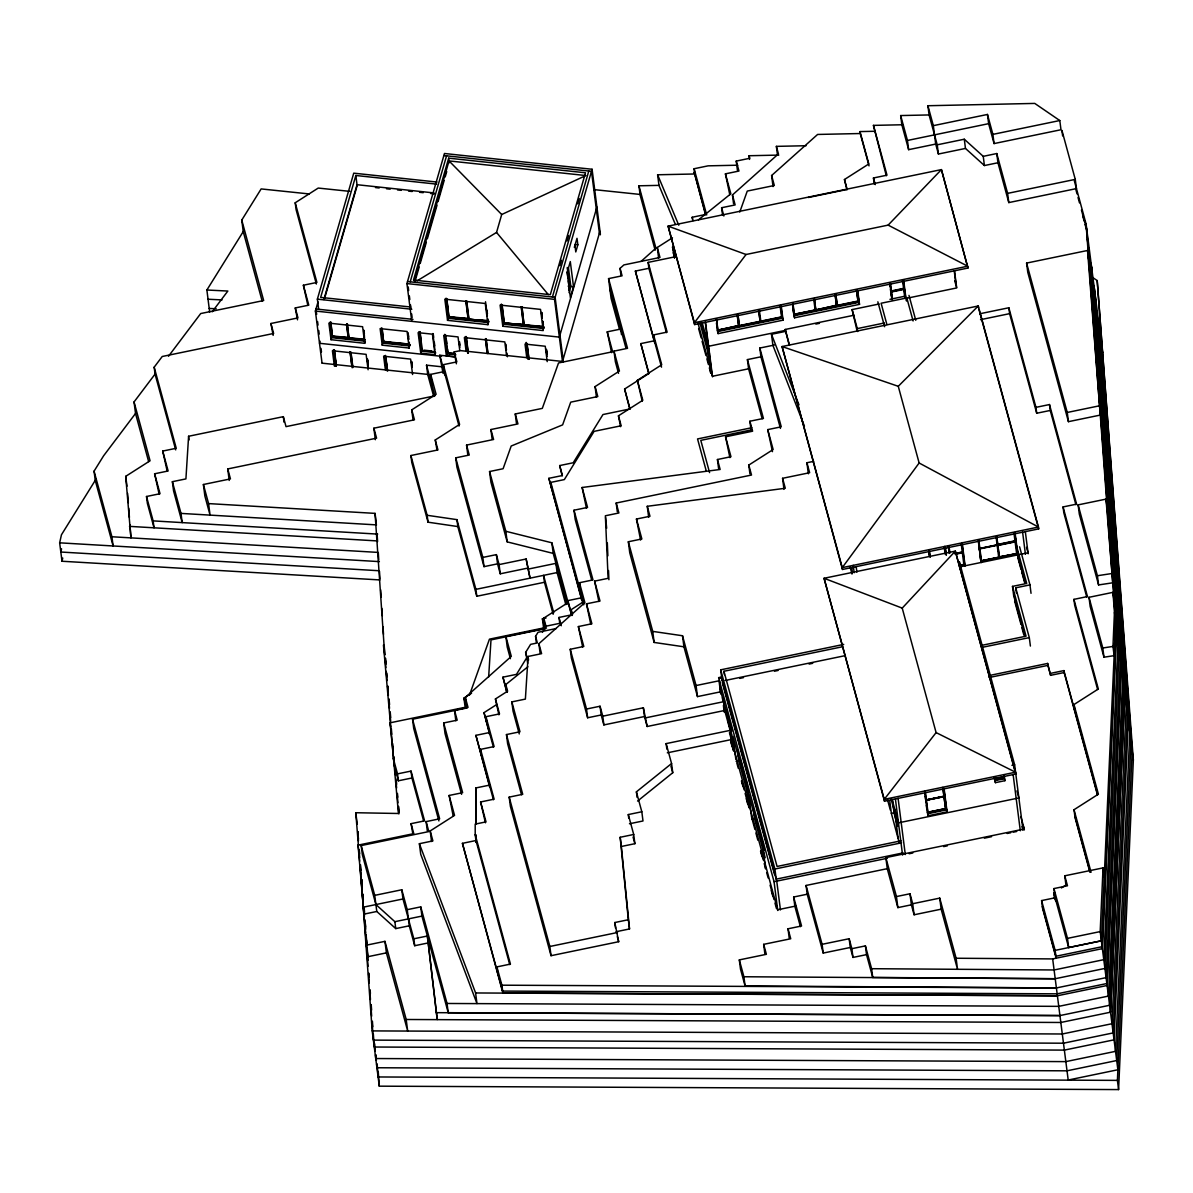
<?xml version="1.0" encoding="UTF-8"?>
<svg xmlns="http://www.w3.org/2000/svg" width="1193" height="1193" viewBox="0 0 1193 1193"><rect width="100%" height="100%" fill="white"/><g stroke="black" fill="none" stroke-linecap="round" stroke-linejoin="round"><path stroke-width="1.5" d="M1114.143 655.658L1112.965 646.442L1114.441 612.292L1112.965 592.354L1089 597.305L1090.178 606.521L1103.972 657.194L1114.143 655.658L1115.619 621.508L1114.441 612.292M427.348 936.013L428.242 942.917L414.702 945.721L413.822 938.802L427.348 936.013L436.37 1012.663L1059.936 1015.571L1109.639 1005.281L1123.269 685.796M384.936 941.352L386.413 952.864L367.891 956.697L366.415 945.184L384.936 941.352L406.202 1019.493L1060.816 1022.476L1110.519 1012.201L1124.567 698.278L1123.478 683.425M939.741 898.12L941.158 909.17L914.106 914.777L912.69 903.727L939.741 898.12L956.115 958.247L1052.673 958.918L1068.197 1080.038L1117.886 1069.763L1100.185 931.599L1103.048 867.893L1064.767 875.811L1065.945 885.027L1061.382 887.95M1054.523 898.702L1053.777 892.811L1068.674 947.57L1101.378 940.8L1115.649 621.866L1086.048 223.852L1074.341 180.844M1116.409 627.757L1102.123 946.705L1055.909 956.264L1042.354 906.471M1121.122 664.605L1106.85 983.539L1057.147 993.829L502.656 991.085L462.422 843.332L475.962 840.528L475.947 835.085M1109.639 1005.281L1123.91 686.348L1094.309 288.318L1092.356 281.145M1110.519 1012.201L1124.79 693.252L1095.189 295.223L1106.015 443.826M362.329 894.362L372.201 1030.901L379.285 1086.167L1118.587 1089.582L1117.409 1080.381L1132.172 750.815L1097.202 280.579L1092.699 277.507M1118.587 1089.582L1133.35 760.03L1097.202 280.579M442.484 366.862L426.512 365.162L434.863 395.852L286.022 426.632L283.323 416.67L188.598 436.265L185.914 478.9L172.374 481.689L173.567 490.905L182.186 522.609L181.008 513.408L172.374 481.689M488.653 676.968L490.994 639.895L545.126 628.696L543.769 618.108L568.122 602.554L567.868 600.616L581.394 597.827L581.647 599.751L548.869 478.318L562.395 475.53L559.681 465.568L573.222 462.765L602.972 414.538L630.023 408.945L624.61 389.022L648.962 373.469L640.82 343.599L654.361 340.795M761.835 356.618L747.414 359.6L763.431 418.445L749.89 421.233L752.604 431.195L725.553 436.802L730.966 456.71L717.44 459.514L720.154 469.475L582.124 487.49L587.553 507.413L574.012 510.216L592.996 579.917L579.47 582.721L584.883 602.629L538.893 643.698L541.607 653.66L528.081 656.463L525.382 699.098L511.857 701.887L513.035 711.103L519.253 733.949M379.881 579.932L62.006 561.247L59.65 542.83L61.454 534.777L96.126 478.96M61.559 548.81L60.828 552.031L378.703 570.716M62.006 561.247L62.737 558.026M318.665 309.285L317.368 299.16L353.739 173.164L437.085 182.067M322.021 362.94L315.384 311.045L318.024 301.904M436.608 184.125L355.842 175.49L320.663 297.385L410.601 307.004M323.885 299.532L357.02 184.706L434.118 192.938M324.511 298.697L357.139 185.631L355.842 175.49M320.112 341.228L319.5 343.286L441.499 356.319M329.73 322.915L331.609 337.649L365.312 341.243L364.715 343.301L331.013 339.692L332.206 335.606L331.49 330.073M332.608 335.934L348.445 337.619L332.429 336.545L330.834 322.006M364.79 340.005L348.952 338.305L347.342 323.78M409.318 342.316L409.199 348.058L382.237 345.165L382.834 343.122L380.94 328.388M410.004 345.284L383.042 342.406L381.566 328.895M383.833 341.407L409.438 344.136L383.654 342.018L382.267 329.223M411.764 321.349L406.932 283.576L444.467 153.494L592.071 169.257L600.347 233.888M410.213 281.816L446.57 155.821M448.687 158.162L413.494 280.057L550.316 294.686L585.495 172.791L448.687 158.162L449.269 162.77M414.359 281.056L449.03 160.921L585.852 175.55L501.701 214.516L496.542 232.441L417.028 280.892M415.104 281.13L419.19 266.993M420.204 263.459L426.333 242.268M427.348 238.734L437.041 205.166M438.055 201.632L444.169 180.441M445.198 176.907L446.719 171.598M421.353 351.145L435.639 352.666L435.057 354.724L420.756 353.188L421.353 351.145L418.937 332.31M435.206 351.786L421.561 350.429L419.548 332.698M422.411 349.877L419.757 331.982M488.116 319.098L487.967 324.675L447.539 320.35L448.717 316.249M449.12 316.577L468.327 318.635L448.941 317.204L446.838 298.742M455.308 356.886L446.376 355.932L447.554 351.831M468.834 319.321L488.22 320.753L468.834 319.321L466.538 301.486M502.805 326.256L500.091 305.08L540.518 309.39L543.233 330.58L502.805 326.256L503.386 324.213L500.896 304.797M544.038 327.807L503.595 323.497L501.358 304.051M504.207 323.109L523.593 324.541L504.207 323.109L501.925 305.274M524.279 324.615L543.486 326.658L524.1 325.227L521.982 306.78M559.845 265.651L561.381 260.342M566.988 240.911L568.524 235.618M577.695 203.809L579.231 198.515M552.419 297.012L588.79 171.017M562.574 362.195L554.521 299.354L592.071 169.257M574.325 247.354L577.009 238.317L577.844 244.774L575.772 251.947L574.951 245.49M569.076 286.245L569.732 286.842L567.257 267.456M568.658 290.108L569.881 286.335L567.585 268.365M569.046 292.643L570.836 286.439L568.524 268.47M573.52 286.723L570.388 297.579L567.167 272.436L570.299 261.58L573.52 286.723L568.136 286.141M596.918 207.03L559.368 337.112L315.384 311.045M469.505 695.057L489.458 639.15L544.664 627.727M739.779 212.041L747.265 191.074L774.332 185.482L771.617 175.52L817.608 134.451L860.228 133.527L869.041 165.887M527.753 663.263L525.636 652.392L530.602 644.354L537.357 642.952L535.553 636.316L538.028 632.29L556.251 628.532M527.038 657.254L516.48 674.358L502.954 677.162L506.816 692.372M542.383 632.35L546.23 626.131L560.665 623.149M94.068 471.16L111.918 536.761L113.111 545.976L95.246 480.376L94.068 471.16L103.612 455.801L136.062 412.763M262.221 301.322L243.238 231.591L241.761 220.079L261.148 188.926L309.181 193.937M209.67 312.134L206.881 290.018L244.043 230.294M919.132 462.988L1038.447 527.052L842.258 567.629L782.071 346.552L898.269 386.308L919.132 462.988L842.258 567.629L842.482 569.464L1038.685 528.887L1038.447 527.052L978.26 305.975L782.071 346.552L842.482 569.464M175.699 449.895L155.06 374.095L154.18 367.19L162.233 356.498L273.629 333.458L270.915 323.497L297.982 317.905L295.267 307.943L308.793 305.154L303.38 285.231L316.906 282.428L295.223 202.765L318.233 188.062L349.743 191.357M148.633 461.587L135.525 413.464L134.048 401.952L155.165 373.961M168.496 356.275L200.707 313.55L263.668 300.532L241.761 220.079M212.175 311.82L227.833 291.047L206.881 290.018M967.955 268.037L941.426 169.6L888.129 225.119L746.057 254.497L694.386 322.721L694.624 324.571L967.955 268.037L941.426 169.6L668.095 226.133L694.624 324.571M936.102 732.591L1015.511 772.199L884.252 799.355L824.065 578.277L902.221 608.117L936.102 732.591L884.252 799.355L884.49 801.189L1015.735 774.048L1015.511 772.199L955.325 551.121L824.065 578.277L884.49 801.189M902.221 608.117L955.325 551.121L1015.735 774.048M898.269 386.308L978.26 305.975L978.499 307.824M620.971 275.404L620.062 268.35L623.894 264.921L659.983 257.464L657.268 247.503L672.479 237.78M641.029 261.431L655.911 248.144L638.941 185.795L659.386 185.362M733.561 203.72L732.442 194.966L778.433 153.897L776.375 146.366L806.036 145.725M438.905 820.918L413.717 728.446L412.539 719.23L466.672 708.045L465.315 697.443L511.305 656.374L505.877 636.466L546.469 628.07M698.487 219.81L730.847 193.758L725.419 173.85L738.959 171.046L736.245 161.085L749.771 158.281L749.085 155.731L778.79 155.09M637.107 797.371L636.391 791.839L671.57 763.535L666.141 743.612L730.131 730.384L723.376 705.57M637.569 801.055L672.748 772.736L671.57 763.535M506.563 690.434L505.802 684.543L527.873 666.783M129.977 524.905L130.947 537.879L125.712 476.335L150.064 460.781L134.048 401.952M413.017 419.712L411.749 409.855L436.101 394.301L430.688 374.378L444.214 371.575M437.026 450.208L435.251 439.978L459.588 424.425L443.334 364.67L456.859 361.882L454.145 351.92L460.468 350.608L562.529 361.449L599.93 231.338L600.377 234.797M846.955 189.747L844.45 179.517L868.802 163.963L859.989 131.588L874.812 131.275M596.44 397.194L595.083 386.592L619.435 371.038L614.007 351.13L627.533 348.326L608.564 278.61L622.09 275.822L620.062 268.35M642.207 401.161L637.375 380.328L661.727 364.775L653.6 334.905L667.126 332.101L648.157 262.385L675.208 256.793L672.509 246.832L674.418 257.986M620.569 426.676L618.451 415.805L642.803 400.251L637.375 380.328M749.92 473.83L748.801 465.076L773.153 449.522L767.725 429.614L781.266 426.811L759.822 348.043L774.361 345.045M567.868 600.616L571.939 615.558L571.179 609.668L583.347 601.883L583.735 604.836M398.387 780.789L397.508 773.869L411.033 771.081L411.928 777.985L398.387 780.789L394.137 765.131L390.096 722.809L465.136 707.3L463.958 698.084L471.563 693.222M498.898 714.816L495.438 698.964L507.607 691.179L505.802 684.543M475.947 824.214L475.932 787.932L489.458 785.143L489.712 787.082L475.903 735.35L489.443 732.547L489.682 734.485L484.015 712.639L496.199 704.854M431.553 841.527L430.196 830.939L454.548 815.386L449.12 795.463L462.645 792.674L443.677 722.958L457.202 720.169L454.488 710.208L468.029 707.404L465.315 697.443M1074.744 710.431L1073.983 704.541L1098.335 688.987L1073.939 599.363L1087.464 596.56L1063.067 506.936L1076.593 504.132L1049.482 404.546L1035.956 407.35L1036.717 413.24L1050.243 410.452L1049.482 404.546M1089.865 872.023L1075.027 817.548L1074.028 809.719L1098.38 794.165L1073.983 704.541M694.878 174.625L694.117 168.735L708.105 165.842L737.766 165.201M938.414 154.031L935.7 144.07L933.329 125.653L987.461 114.453L992.889 134.377L994.067 143.578L1060.98 129.739L1059.787 120.538L1034.763 103.418L927.915 105.73L929.093 114.946L937.221 144.815L938.414 154.031L965.465 148.439L984.419 165.544L997.959 162.755L996.766 153.539L983.241 156.343L964.287 139.223L937.221 144.815M935.7 144.07L908.634 149.662L907.455 140.461L988.639 123.669L987.461 114.453M992.889 134.377L1059.787 120.538M722.511 214.725L721.616 207.731L735.142 204.928L732.442 194.966M874.215 183.871L873.455 177.981L886.995 175.177L873.44 125.384L903.205 124.743M692.432 219.199L692.194 217.26L705.719 214.457L694.177 172.046L705.481 214.636M808.332 197.501L847.149 189.463L844.45 179.517M1075.266 179.382L1076.459 188.598L1008.801 202.586L1007.623 193.37L1075.266 179.382L1061.934 130.41L1062.65 135.927M654.122 340.944L635.377 271.079L649.499 268.171M611.577 352.666L607.237 331.848L620.763 329.044M701.32 324.078L702.14 323.914M702.274 324.407L701.454 324.571L705.63 339.886M1087.539 250.485L1100.259 415.089L1068.436 421.666L1027.77 272.287L1026.591 263.086L1087.539 250.485L1088.717 259.686M891.395 291.36L903.593 288.691M891.484 291.659L903.683 288.989M737.393 316.22L738.571 325.435L717.992 330.312L716.501 318.963M814.357 298.727L815.863 310.076L836.457 305.184L835.279 295.983M717.903 330.014L738.646 325.734M760.761 321.156L781.504 316.861M794.359 314.206L815.102 309.912M815.773 309.777L836.532 305.483M717.217 330.327L782.325 317.487L717.381 330.923M793.658 314.505L858.766 301.68L793.822 315.101M780.759 305.304L782.519 318.188L717.56 331.609L718.111 333.608L783.055 320.171L781.266 306.258M857.409 290.197L858.96 302.366L794.016 315.802L794.553 317.8L859.512 304.364L857.722 290.451M889.963 299.309L905.517 296.103M167.214 471.25L162.71 451.073L176.251 448.27L154.18 367.19M913.092 320.962L906.814 297.937L881.105 303.246L886.891 324.511M857.111 331.028L852.115 309.583L879.166 303.991M908.022 298.011L956.711 287.945L954.758 280.802M789.274 345.373L785.218 329.462L854.113 315.22M784.934 330.476L708.612 346.253L702.259 322.915M815.833 324.078L819.472 323.333M804.44 426.244L772.9 345.344L771.483 334.294L785.978 331.296M375.348 439.71L373.871 428.198L414.463 419.817L411.749 409.855M159.101 493.977L154.613 473.785L168.138 470.981L162.71 451.073M857.678 331.535L857.29 328.597L884.356 322.99M229.22 480.451L227.744 468.938L376.585 438.159L373.871 428.198M979.766 313.774L1008.846 307.764L1035.956 407.35M516.435 423.187L515.257 413.971L542.308 408.379L558.533 362.955L612.65 351.756L607.237 331.848M980.512 319.679L1009.606 313.655L1008.846 307.764M748.95 368.726L712.46 376.272L697.86 322.647M146.5 496.497L153.136 520.894L154.031 527.813L147.38 503.401L146.5 496.497L160.026 493.708L154.613 473.785M203.392 484.507L208.581 503.595L210.057 515.108L204.868 496.02L203.392 484.507L230.458 478.9L227.744 468.938M492.083 438.741L490.905 429.54L517.956 423.933L515.257 413.971M553.731 612.71L543.561 575.369L544.455 582.273L476.797 596.261L457.814 526.56L428.048 522.191L411.779 462.437L410.899 455.532L437.95 449.94L435.251 439.978M467.731 454.294L466.552 445.093L493.604 439.486L490.905 429.54M484.015 566.645L482.837 557.429L496.363 554.626L497.556 563.842L484.015 566.645L456.904 467.059L455.726 457.844L469.267 455.04L466.552 445.093M567.078 604.359L553.209 553.403L507.189 541.876L490.919 482.121L489.562 471.533L503.103 468.73L511.2 446.018L562.619 424.872L570.731 402.145L597.797 396.553L595.083 386.592M751.784 427.72L697.547 438.935L706.331 471.235M751.844 429.808L700.798 440.366L709.567 472.607M551.584 488.28L550.823 482.39L564.349 479.586L594.099 431.359L621.165 425.767L618.451 415.805M808.347 473.8L806.93 462.75L813.701 461.348M617.318 511.767L616.199 503.028L751.515 475.038L748.801 465.076M1068.436 421.666L1067.258 412.465L1099.081 405.874M783.995 489.354L782.578 478.304L809.644 472.711L806.93 462.75M640.581 540.056L636.451 519.044L649.976 516.256L647.262 506.294L785.292 488.265L782.578 478.304M527.321 568.196L500.255 573.803L499.077 564.587L526.143 558.995L530.035 578.158L526.143 558.995M697.487 696.593L696.071 685.543L719.468 680.711L720.885 691.761L697.487 696.593L683.932 646.8L654.152 642.445L629.755 552.821L628.338 541.756L641.864 538.968L636.451 519.044M528.857 568.957L555.923 563.35L557.101 572.565L565.81 604.568M476.797 596.261L475.903 589.357L557.101 572.565M598.871 601.496L594.591 581.125L608.117 578.322L605.373 515.779L618.913 512.975L616.199 503.028M590.759 624.207L586.479 603.837L600.004 601.048L594.591 581.125M1106.015 499.121L1112.741 582.795L1098.589 584.943L1079.307 514.094L1078.129 504.878L1106.015 499.121L1107.193 508.322M543.59 627.95L542.412 618.749L546.021 618.004M559.756 623.342L559.01 617.437L572.536 614.649L571.179 609.668M582.646 646.919L578.366 626.564L591.892 623.76L586.479 603.837M955.19 553.194L962.304 552.359L955.235 553.656M997.661 544.411L1014.915 540.847L1015.139 541.905L997.885 545.469L996.796 537.625M955.265 553.492L962.229 552.061L962.363 552.806L955.399 554.253M979.811 548.422L997.065 544.843M997.736 544.709L1014.989 541.145M979.796 548.571L997.05 545.007M1015.079 541.443L997.721 544.873L999.406 557.355L996.662 536.224M955.325 553.955L962.289 552.508M979.871 548.884L997.124 545.305M997.795 545.171L1015.049 541.607M960.246 564.811L963.884 564.692L961.215 543.874M999.242 556.758L1016.66 553.776L980.691 561.053L1017.39 554.104L1014.632 532.555M960.32 565.109L963.81 564.393M981.392 560.755L998.645 557.191M999.316 557.056L1016.57 553.477M959.381 565.467L964.466 564.423M959.545 566.064L964.615 565.02M959.515 566.929L1028.023 552.762L1026.562 547.363M587.642 717.768L586.524 709.03L600.049 706.226L601.183 714.98L587.642 717.768L571.372 658.029L570.254 649.275L583.795 646.472L578.366 626.564M1013.796 596.515L1012.499 586.389L1026.711 583.452L1016.421 545.633M1016.406 592.891L1015.75 587.821L1029.962 584.883L1019.597 546.812M486.729 722.585L485.969 716.695L499.509 713.891L495.438 698.964M721.989 679.965L720.691 669.84L843.719 644.399M724.375 674.641L723.942 671.271L842.407 646.77M722.257 676.863L718.618 677.624L774.048 881.687L777.732 910.498M718.738 678.534L721.452 677.982L776.747 881.135L780.446 909.931M725.12 680.487L845.405 655.598M739.824 678.385L743.463 677.639M774.451 671.227L778.09 670.466M809.078 664.069L812.716 663.308M521.505 794.732L507.636 743.776L506.458 734.56L519.984 731.771L511.857 701.887M643.355 707.792L644.474 716.531L603.882 724.926L602.763 716.188L643.355 707.792L647.188 726.492L724.718 710.461L723.584 701.708L646.069 717.754M981.585 645.383L1026.055 636.182L1012.499 586.389M481.331 755.258L480.57 749.368L494.111 746.564L485.969 716.695M982.987 647.188L1029.305 637.614L1015.75 587.821M988.863 675.596L1047.648 663.442L1050.615 675.327L1064.141 672.539L1063.888 670.6L1050.362 673.404M989.101 677.535L1047.901 665.381L1047.648 663.442M667.319 752.828L731.309 739.585L730.131 730.384M485.417 822.797L480.6 801.964L494.126 799.161L480.57 749.368M636.391 791.839L641.819 811.762L628.293 814.565L633.707 834.474L620.181 837.277L628.338 919.743L614.798 922.532L618.69 941.709L551.032 955.697L510.38 806.319L509.187 797.118L522.728 794.314L506.458 734.56M412.853 833.892L411.063 823.662L424.589 820.873L411.033 771.081M427.303 830.82L426.125 821.619L439.65 818.816L412.539 719.23M736.081 761.268L738.795 760.702L737.408 749.92M740.629 760.373L739.735 760.508L748.488 792.644M376.794 911.482L374.736 895.361L401.802 889.769L407.216 909.677L409.288 925.798L395.748 928.601L376.794 911.482L363.925 914.136L358.049 845.151L413.777 833.624L411.063 823.662M395.748 928.601L394.868 921.682L375.914 904.562L362.359 854.785L361.181 845.569L428.839 831.581L426.125 821.619M419.369 843.705L475.604 992.964L476.961 1003.552L420.726 854.292L419.369 843.705L432.895 840.901L430.196 830.939M745.148 776.971L744.328 777.15L743.686 772.05M744.462 777.642L745.282 777.478M629.472 823.766L642.997 820.978L641.819 811.762M751.814 819.024L754.513 818.458L753.141 807.691M1011.932 765.339L1014.632 764.788L959.336 561.635L960.276 569.001M615.991 931.748L629.516 928.944L621.359 846.478L634.885 843.69L633.707 834.474M363.03 907.232L402.98 898.97L401.802 889.769M995.23 779.074L1003.343 777.389M994.694 779.968L1004.163 778.015L994.694 779.968L994.276 776.747M1004.282 775.868L1004.894 780.699L995.424 782.653L994.887 780.669L1004.357 778.701L1003.939 775.48M926.35 799.832L943.946 796.193M942.947 788.006L944.021 796.492L926.335 799.996L943.931 796.357M926.409 800.294L944.006 796.656M760.06 834.906L760.866 834.742M407.216 909.677L420.756 906.874L447.047 1003.477L448.225 1012.693L1059.936 1015.571M899.164 842.497L891.35 813.328L894.064 812.776L892.453 800.205M394.868 921.682L421.934 916.09L420.756 906.874M927.93 812.179L945.527 808.541L942.783 787.41M927.244 812.478L946.183 808.556M927.408 813.074L946.347 809.152L943.648 788.812M943.767 788.305L946.541 809.853L927.587 813.775L928.139 815.758L947.078 811.851L944.081 788.498M901.013 840.826L777.075 866.461L723.942 671.271M903.205 852.876L776.211 879.137L774.913 869.011L901.565 842.81M897.867 907.619L896.45 896.554L909.976 893.766L911.392 904.816L897.867 907.619L887.264 868.683L885.847 857.618L1024.235 829.001L1020.85 816.534M774.048 881.687L887.413 858.244M909.185 853.741L912.809 852.995M943.648 846.612L947.287 845.867M984.359 838.172L991.547 836.681M1007.146 833.475L1010.784 832.729M1013.111 832.222L1016.704 831.476M823.215 953.073L822.096 944.319L849.162 938.727L850.281 947.481L823.215 953.073L807.199 894.213L806.065 885.46L887.741 868.579M551.032 955.697L549.854 946.481L617.512 932.494M800.414 926.678L794.836 906.218L793.658 897.017L808.228 894.004M497.675 972.787L496.914 966.897L510.44 964.093L475.202 834.638L475.202 824.109L486.028 821.873L480.6 801.964M795.776 906.024L777.642 909.782L729.43 732.651M789.199 937.996L788.021 928.795L801.547 925.992L793.658 897.017M764.847 953.55L763.669 944.349L790.735 938.757L788.021 928.795M1055.507 900.73L1053.941 888.576L1067.481 885.773L1064.767 875.811M1089.791 257.106L1120.376 658.715L1106.09 977.649L1056.387 987.938L745.088 985.955L740.495 969.119L739.317 959.903L766.383 954.311L763.669 944.349M1041.593 900.581L1055.149 950.374L1056.148 958.203L1042.593 908.41L1041.593 900.581L1055.134 897.777M865.402 945.885L866.521 954.639L852.995 957.427L851.862 948.689L865.402 945.885L871.606 968.701L872.739 977.455L1055.208 978.722L1104.912 968.433L1119.198 649.499L1088.612 247.89M1068.674 947.57L1067.496 938.369L1100.185 931.599M1055.149 950.374L1101.378 940.8M1052.673 958.918L1102.377 948.629L1116.648 629.695L1086.808 229.742L1081.44 210.028M475.604 992.964L1057.401 995.767L1107.089 985.493L1121.375 666.544L1091.52 266.576L1089.567 259.418M1078.129 504.878L1097.411 575.727L1111.563 573.579M1089 597.305L1102.794 647.993L1112.965 646.442M908.634 149.662L901.848 124.773L900.67 115.557L930.316 114.916M675.208 224.045L658.968 185.377L657.611 174.774L694.833 173.984M496.914 966.897L501.895 985.194L1056.387 987.938M462.422 843.332L502.894 993.023L1057.401 995.767M447.047 1003.477L1058.758 1006.355L1108.446 996.08L1122.732 677.132L1092.147 275.523M372.201 1030.901L1062.292 1033.988L1111.995 1023.713L1126.267 704.765L1095.696 303.156M1117.409 1080.381L378.106 1076.966L377.167 1064.037M871.606 968.701L1054.09 969.969L1103.793 959.679L1118.065 640.745L1087.494 239.137M739.317 959.903L743.91 976.754L1055.208 978.722M358.437 845.852L355.782 812.731L398.432 813.492L390.976 729.713M208.059 299.234L222.032 299.92M209.193 308.45L216.201 308.778M208.581 503.595L375.049 513.378L376.317 523.25M181.008 513.408L376.526 524.89M153.136 520.894L377.704 534.106M129.47 526.367L376.734 540.891M111.918 536.761L378.211 552.419M59.65 542.83L379.389 561.62M593.696 189.583L641.029 194.534M443.885 155.537L591.474 171.315L599.527 234.141M375.497 187.584L379.165 187.987M386.502 188.762L390.186 189.165M397.523 189.941L401.191 190.328M408.543 191.119L412.211 191.506M419.548 192.297L423.217 192.684M430.569 193.475L434.237 193.862M575.145 244.476L577.844 244.774M407.514 281.533L555.118 297.311L563.394 361.926M406.932 283.576L554.521 299.354M317.368 299.16L411.839 309.241M488.951 321.29L448.508 316.965L446.093 298.146M503.774 322.871L544.217 327.195M488.772 321.901L448.329 317.592L445.914 298.757M488.563 322.617L448.121 318.307L445.63 298.891M503.386 324.213L543.829 328.522M413.002 319.366L315.981 309.002L316.667 314.37M349.117 337.694L364.969 339.379M364.879 339.692L331.997 336.322L330.342 323.422M383.221 341.794L410.183 344.673M363.746 340.348L331.818 336.933L329.924 322.199M382.834 343.122L409.796 346M424.231 350.19L431.627 350.981M453.534 353.322L447.345 352.546L445.153 335.427M455.264 353.918L447.166 353.158L444.765 334.338M455.89 354.828L446.957 353.874L444.557 335.054M443.021 373.29L439.77 355.231L454.533 356.796M322.021 363.164L428.69 374.498M410.899 455.532L427.154 515.287L456.934 519.641L475.903 589.357M628.338 541.756L652.735 631.395L682.515 635.75L696.071 685.543M489.562 471.533L505.832 531.288L551.852 542.8L571.283 614.171M746.057 254.497L668.095 226.133L694.386 322.721L967.717 266.203L888.129 225.119M449.03 160.921L501.701 214.516M496.542 232.441L548.318 294.611M657.611 174.774L678.787 225.223M771.483 334.294L798.997 404.874M1075.579 188.524L1077.04 193.892M1078.025 197.486L1079.486 202.855M1082.662 215.545L1084.124 220.929M1085.108 224.508L1087.047 231.681M1089.82 261.342L1091.774 268.514M1096.874 312.372L1127.445 713.966L1113.173 1032.914L1063.47 1043.204L373.394 1040.117L372.052 1021.67M1096.785 315.683L1098.738 322.856L1128.339 720.885L1114.053 1039.834L1064.35 1050.108L374.274 1047.022L373.334 1034.107M1098.261 327.21L1100.214 334.368L1129.816 732.398L1115.53 1051.346L1065.826 1061.621L375.75 1058.534L375.482 1054.851M1100.408 339.99L1130.994 741.599L1116.708 1060.547L1067.004 1070.822L376.928 1067.75L376.66 1064.067M1100.617 345.627L1102.571 352.785L1086.048 223.852M988.639 123.669L994.067 143.578M996.766 153.539L1007.623 193.37M1026.591 263.086L1067.258 412.465M997.959 162.755L1008.801 202.586M1050.243 410.452L1075.907 504.699M1009.606 313.655L1036.717 413.24M1086.763 597.082L1063.828 512.826L1063.067 506.936M1097.62 689.509L1074.684 605.254L1073.939 599.363M927.915 105.73L933.329 125.653M978.991 309.613L1038.685 528.887M1063.888 670.6L1097.679 794.687M1064.141 672.539L1097.426 794.806M900.67 115.557L907.455 140.461M1017.047 552.806L1025.085 582.348M1047.901 665.381L1050.615 675.327M1018.181 557.489L1025.205 583.273M1018.061 558.503L1020.895 568.897M1021.834 572.357L1024.668 582.751M1074.028 809.719L1091.058 872.277M1074.789 815.609L1090.089 871.844M1013.677 595.605L1024.817 636.495M1014.632 601.063L1020.984 624.386M1021.894 627.742L1023.833 634.855M886.295 175.744L873.44 125.384M908.977 295.387L915.762 320.276M873.455 177.981L875.274 184.617M1053.941 888.576L1067.496 938.369M964.272 563.722L964.809 565.706L962.05 544.157M1016.958 790.855L1018.882 797.938L898.463 822.842L892.096 799.474M1022.908 824.527L1024.369 829.925M1022.028 826.585L1023.012 830.179L1014.632 764.788M877.854 301.814L884.639 326.718M1004.357 778.701L1004.894 780.699M858.96 302.366L859.512 304.364M852.115 309.583L857.29 328.597M836.457 305.184L835.115 294.432M944.021 796.492L926.439 800.13M945.989 807.87L947.078 811.851M782.519 318.188L783.055 320.171M850.057 566.884L852.011 574.072M785.218 329.462L789.498 345.18M941.158 909.17L957.532 969.312L956.115 958.247M729.773 194.668L725.419 173.85M896.435 817.637L894.526 808.988M894.989 812.582L896.45 817.921M891.037 798.863L894.914 813.089L898.135 838.232M893.766 812.015L897.673 826.361M887.413 799.355L890.351 810.136M909.976 893.766L912.69 903.727M721.616 207.731L723.883 216.022M911.392 904.816L914.106 914.777M780.431 428.406L760.94 356.796L759.822 348.043M885.847 857.618L896.45 896.554M738.571 325.435L737.244 314.684M772.467 451.64L767.725 429.614M694.117 168.735L706.703 214.964M762.178 418.743L748.593 368.801L747.414 359.6M692.194 217.26L693.088 220.586M704.153 331.565L705.6 336.873M704.183 332.996L705.57 338.096M709.462 353.978L705.108 335.293M700.932 322.885L709.134 352.979M699.993 323.079L709.149 356.722M698.606 328.537L701.141 337.798M702.095 341.347L705.958 355.514M706.882 358.929L708.359 364.357M709.328 367.876L710.774 373.23L707.553 348.073M866.521 954.639L872.739 977.455M729.892 457.62L725.553 436.802M673.255 252.737L674.612 257.718M849.162 938.727L851.862 948.689M850.281 947.481L852.995 957.427M655.151 250.232L640.119 195.011L638.941 185.795M666.425 332.638L648.903 268.291L648.157 262.385M806.065 885.46L822.096 944.319M635.377 271.079L661.533 367.161M648.724 373.648L640.82 343.599M720.691 669.84L774.913 869.011M722.347 682.739L774.615 874.723M741.032 762.118L742.493 767.487M745.893 779.983L747.355 785.337M730.265 723.897L731.712 729.221M740.674 762.118L742.478 768.754M743.388 772.08L744.745 777.061M745.327 779.223L747.579 787.514M756.392 819.874L760.463 834.817M761.045 836.979L762.864 843.615M729.773 723.927L731.786 731.07M764.206 850.415L755.005 814.67M720.035 688.674L730.563 727.655L733.546 751.008M731.697 734.664L728.356 722.361L726.746 709.79M738.795 760.702L748.518 796.417M754.513 818.458L765.205 857.752M609.921 289.213L625.982 348.192M619.585 329.596L611.099 298.414L608.564 278.61M730.921 741.285L733.367 750.278M736.797 762.864L738.273 768.262M741.688 780.833L744.134 789.826M745.118 793.42L749.04 807.81M751.978 818.592L754.901 829.389M755.885 832.982L757.838 840.17M760.776 850.952L763.222 859.944M764.206 863.538L765.667 868.936L762.685 845.658L748.593 793.882L751.575 817.22M766.652 872.53L768.128 877.929M770.081 885.117L773.989 899.492M774.973 903.086L776.449 908.484M730.683 741.42L732.144 746.818M741.435 780.908L742.926 786.366M746.296 798.758L747.817 804.35M760.538 851.086L762.014 856.514M771.304 890.649L772.781 896.032M629.829 409.214L624.61 389.022M618.526 373.334L615.364 361.718L614.007 351.13M670.943 766.1L672.748 772.736M644.474 716.531L647.188 726.492M586.464 508.322L582.124 487.49M591.743 580.186L575.19 519.417L574.012 510.216M562.186 475.798L559.681 465.568M550.823 482.39L583.809 603.539M548.869 478.318L583.138 604.21M600.049 706.226L602.763 716.188M601.183 714.98L603.882 724.926M633.08 837.054L634.885 843.69M570.254 649.275L586.524 709.03M559.01 617.437L561.262 625.743M544.455 582.273L553.164 614.276M543.769 618.108L546.021 626.414M542.412 618.749L545.126 628.696M617.333 936.729L618.69 941.709M456.382 363.805L454.145 351.92M525.636 652.392L527.903 660.698M496.363 554.626L499.077 564.587M497.556 563.842L500.255 573.803M439.77 355.231L459.051 426.065M455.726 457.844L482.837 557.429M510.395 658.67L507.234 647.053L505.877 636.466M433.73 396.538L427.69 374.378L426.512 365.162M502.954 677.162L507.01 692.104M509.187 797.118L549.854 946.481M484.015 712.639L493.425 747.191M475.903 735.35L493.44 799.728M463.958 698.084L466.672 708.045M475.962 840.528L509.739 964.6M461.572 794.329L445.034 733.561L443.677 722.958M316.354 284.023L296.103 209.67L295.223 202.765M453.191 816.027L449.12 795.463M307.869 305.423L303.38 285.231M297.504 319.828L295.267 307.943M411.928 777.985L423.545 820.665M393.243 758.226L397.508 773.869M273.152 335.382L270.915 323.497M421.934 916.09L448.225 1012.693M402.98 898.97L413.822 938.802M409.288 925.798L414.702 945.721M361.181 845.569L374.736 895.361M386.413 952.864L407.678 1031.006L406.202 1019.493M1112.965 592.354L1114.143 601.57M1115.649 621.866L1123.91 686.348M1124.79 693.252L1133.35 760.03M1123.687 691.373L1124.567 698.278M1097.411 575.727L1098.589 584.943M1102.794 647.993L1103.972 657.194M1103.048 867.893L1104.226 877.109M983.241 156.343L984.419 165.544M1025.324 531.66L1028.157 553.776M1029.962 584.883L1031.035 593.324M1022.61 532.227L1025.443 554.327M1029.305 637.614L1030.394 646.054M1015.139 533.435L1018.121 556.788M1014.825 533.241L1017.718 555.774M964.287 139.223L965.465 148.439M1013.901 532.66L1016.66 553.776M996.066 536.656L998.735 557.489L981.481 561.053L978.812 540.235M954.519 270.811L956.637 287.394M954.206 270.662L956.1 285.41M1013.111 774.555L1020.313 830.746M978.603 540.996L981.362 562.544M978.29 540.802L981.049 562.35M978.856 546.692L979.319 550.286M980.005 555.67L980.467 559.263M994.798 777.821L995.424 782.653M994.47 777.448L994.887 780.669M962.14 542.561L965.122 565.914M962.662 551.151L963.124 554.745M949.046 546.379L949.911 553.179M948.838 547.155L949.524 552.538M948.331 546.26L949.255 553.448M945.452 547.855L946.362 555.043M944.945 546.961L946.064 554.849M944.781 546.364L945.482 552.031M944.23 547.065L945.169 554.149M906.814 297.937L907.247 301.307M903.742 280.981L906.262 300.74M903.235 280.101L905.487 296.953M903.116 280.594L903.757 284.888M904.219 288.482L904.95 294.969M902.505 280.206L904.831 297.937M929.258 549.839L930.286 557.235M929.213 551.211L929.899 556.594M928.9 551.017L929.586 556.4M928.706 550.316L929.407 555.714M890.336 282.711L892.424 298.757M890.202 283.785L892.275 299.95M889.889 283.591L891.499 296.162M889.695 282.89L890.157 286.484M890.455 289.481L891.544 297.266M859.989 131.588L860.228 133.527M944.081 796.954L945.617 808.839L928.02 812.478L925.186 791.048M925.142 792.42L928.139 815.758M925.067 794.016L927.364 811.971M925.171 796.313L925.634 799.906M926.32 805.29L926.782 808.884M857.439 291.241L858.766 301.68M857.454 294.477L857.901 298.056M856.619 290.302L858.035 301.352L837.292 305.647L835.875 294.596M856.455 289.705L857.961 301.054L837.218 305.348L835.711 294M898.09 798.341L905.293 854.531M895.391 798.907L902.579 855.083M889.739 800.757L891.35 813.328M856.186 566.645L856.887 572.178M853.234 565.363L854.173 572.729M851.787 567.51L852.473 572.894M814.282 298.429L815.699 309.479M813.686 298.861L815.192 310.225L794.449 314.505L792.868 302.858M776.375 146.366L777.493 155.105M792.778 303.872L794.553 317.8M792.674 305.363L793.569 312.327M792.704 306.407L793.599 313.371M771.617 175.52L773.034 186.57M781.519 312.715L781.967 316.19M780.013 305.512L781.594 317.159L760.851 321.454L759.344 310.105M749.085 155.731L749.547 159.415M758.748 310.538L760.165 321.603L739.406 325.883L737.99 314.833M758.584 309.941L760.09 321.29L739.332 325.585L737.826 314.236M736.245 161.085L737.423 170.301M749.89 421.233L751.083 430.449M716.411 318.665L718.111 333.608M716.456 322.915L717.336 329.879M705.54 322.304L712.534 376.854M705.242 322.155L711.997 374.87M717.44 459.514L718.618 468.715M749.487 807.661L746.967 787.902L732.86 736.126L735.857 759.464M728.834 718.574L729.37 722.197M722.421 697.786L722.883 701.365M723.569 706.763L724.27 712.146M719.2 682.142L720.706 693.923M657.268 247.503L658.625 258.091M743.91 976.754L745.088 985.955M653.6 334.905L654.599 342.734M682.515 635.75L683.932 646.8M647.262 506.294L648.679 517.344M621.001 330.879L621.478 334.562M652.735 631.395L654.152 642.445M666.141 743.612L666.857 749.144M605.612 517.523L606.655 528.216M567.242 271.87L567.928 277.954M568.39 280.862L569.061 286.767M628.293 814.565L628.756 818.249M620.181 837.277L621.359 846.478M628.338 919.743L629.516 928.944M579.47 582.721L580.648 591.922M541.786 312.641L542.248 316.175M542.919 321.469L543.382 325.003M546.498 349.325L546.931 352.74M541.652 312.402L542.248 318.054M542.8 321.32L543.397 326.971M546.513 350.384L546.886 354.246M541.473 313.013L542.159 318.367M542.621 321.931L543.307 327.285M546.334 350.996L547.02 356.349M547.214 361.643L545.246 346.238L525.024 344.076L526.784 357.766M614.798 922.532L615.513 928.065M527.187 344.792L529.021 359.063M526.874 343.316L528.931 359.376M521.893 307.093L524.1 325.227M527.306 348.535L527.962 353.665M526.217 342.406L528.186 357.811M551.852 542.8L553.209 553.403M521.311 306.705L523.593 324.541M526.038 343.017L528.022 358.422M521.222 307.019L523.414 325.152M525.83 343.733L527.813 359.138M502.104 304.647L504.296 322.796M501.179 304.662L503.595 323.497M505.847 344.27L506.443 349.937M506.995 353.188L507.443 356.752M505.668 344.881L506.354 350.235M506.563 355.603L504.803 341.914L464.36 337.589L466.12 351.294M538.893 643.698L540.071 652.914M535.553 636.316L536.313 642.207M486.848 310.061L487.43 313.804M485.521 301.754L487.355 316.026M487.967 324.675L485.253 303.484L444.825 299.175L447.539 320.35M528.081 656.463L528.544 660.147M486.192 338.648L487.922 353.232M486.013 339.274L487.833 353.531M485.506 338.588L487.341 352.845M485.417 338.887L487.162 353.471M505.832 531.288L507.189 541.876M466.717 300.875L468.924 319.008M466.045 300.8L468.238 318.949M465.866 301.411L468.148 319.247M466.299 336.53L468.267 352.889M466.12 337.142L468.178 353.188M465.777 337.634L467.76 353.039M465.389 336.545L467.358 351.95M465.181 337.261L466.925 350.951M459.499 341.72L459.931 345.135M459.186 341.735L459.857 347.312M459.782 350.608L458.037 336.918L443.736 335.397L446.376 355.932M446.749 299.055L448.941 317.204M447.36 305.662L448.031 310.955M446.391 339.841L446.823 343.599M447.554 348.967L447.852 353.232L445.541 334.875M443.334 364.67L444.631 374.87M433.223 333.846L433.67 337.261M434.327 342.406L434.759 345.821M456.934 519.641L457.814 526.56M432.865 333.533L434.938 350.056M435.057 354.724L432.418 334.174L418.132 332.653L420.756 353.188M430.688 374.378L432.164 385.891M420.07 331.624L420.98 339.036M419.146 331.594L421.561 350.429M501.895 985.194L502.894 993.023M475.932 787.932L476.201 824.333M408.215 286.931L408.662 290.525M409.363 295.924L409.825 299.518M410.511 304.916L410.974 308.51M411.66 313.893L412.122 317.502M475.202 834.638L476.201 842.467L476.201 835.204M408.14 333.101L408.617 336.799M411.853 362.195L412.286 365.61M408.11 333.697L408.692 339.23M411.645 361.464L412.241 367.116M407.708 332.579L408.602 339.528M411.466 362.076L412.152 367.429M409.199 348.058L407.081 331.475L380.12 328.597L382.237 345.165M412.584 374.513L410.601 359.108L383.639 356.215L385.399 369.919M454.488 710.208L455.845 720.796M427.154 515.287L428.048 522.191M385.816 356.946L387.636 371.202M381.879 328.105L383.654 342.018M385.488 355.469L387.322 369.726M381.775 328.179L382.237 331.863M382.953 337.395L383.43 341.079M385.264 355.544L387.233 370.039M385.056 356.26L386.815 369.949M381.387 329.507L383.042 342.406M384.877 356.871L386.636 370.576M384.459 355.887L386.204 369.576M363.895 330.193L364.372 333.876M367.593 359.153L368.026 362.568M363.85 330.685L364.432 336.217M367.623 360.271L367.996 364.148M363.671 331.296L364.566 338.26M367.22 359.108L368.13 366.236M364.715 343.301L362.597 326.718L328.895 323.124L331.013 339.692M368.1 369.755L366.117 354.351L332.415 350.742L334.398 366.147M436.37 1012.663L437.249 1019.568L428.242 942.917M351.1 353.232L352.934 367.504M347.252 324.078L348.952 338.305M350.787 351.756L352.517 366.326M346.671 323.706L348.356 337.932M350.116 351.681L352.159 367.727M346.492 324.317L348.267 338.23M350.026 351.995L351.846 366.251M375.049 513.378L384.713 654.897M385.861 663.904L385.16 658.372L385.906 667.648M390.096 722.809L390.752 727.998M334.353 349.683L336.411 365.729M330.744 322.319L332.429 336.545M334.264 349.996L336.232 366.355M330.55 322.707L331.028 326.39M334.04 350.071L334.696 355.201M335.144 358.631L335.8 363.761M333.831 350.787L335.815 366.191M333.443 349.698L335.412 365.103M333.235 350.414L335.203 365.819M317.577 321.528L318.039 325.107M318.725 330.491L319.187 334.07M321.006 348.386L321.469 351.965M355.782 812.731L357.259 824.244M358.049 845.151L358.944 852.056M283.323 416.67L284.023 422.203M188.598 436.265L189.076 439.949M125.712 476.335L126.98 486.192M386.756 673.15L387.084 676.849M387.904 686.109L388.247 689.808M389.067 699.068L389.559 704.616M390.215 712.027L390.707 717.575M394.987 765.712L395.494 771.275M396.315 780.52L396.643 784.233M397.463 793.479L397.791 797.192M398.611 806.438L399.118 812.001M386.234 671.346L387.054 680.606M387.561 686.154L388.381 695.415M388.709 699.113L389.529 708.374M389.857 712.072L390.678 721.333M391.349 728.729L391.841 734.291M392.661 743.552L393.153 749.1M393.809 756.511L394.301 762.059M394.644 765.757L395.465 775.018M395.793 778.716L396.613 787.976M397.105 793.524L397.925 802.785M398.268 806.483L398.924 813.894M383.445 645.025L390.693 726.477M357.84 831.61L358.437 838.962M359.317 849.998L359.615 853.681M360.51 864.716L360.942 870.234M361.688 879.435L362.12 884.952M362.866 894.154L363.313 899.671M364.044 908.872L364.491 914.39M364.939 919.907L365.669 929.108M366.117 934.626L366.847 943.812L366.534 940.009M367.146 947.496L367.891 956.697M358.735 849.52L359.675 861.182M359.958 864.836L366.415 945.184M127.606 493.41L128.307 502.671M128.725 508.233L129.426 517.494M1106.299 447.539L1106.701 453.101M1107.372 462.392L1107.924 469.818M1108.595 479.109L1108.998 484.686M1109.684 493.962L1110.086 499.539M1110.892 510.679L1111.294 516.256M1112.115 527.395L1112.517 532.973M1113.337 544.112L1113.74 549.69M1114.411 558.98L1114.814 564.543M1115.634 575.697L1116.037 581.259M1116.708 590.55L1117.259 597.976M1117.93 607.267L1118.467 614.693M1119.153 623.984L1119.556 629.561M1120.227 638.851L1120.779 646.278M1121.45 655.568L1121.852 661.131M1122.538 670.421L1123.075 677.848M1094.309 288.318L1105.136 436.906M1105.807 446.197L1106.358 453.623M1107.029 462.914L1107.566 470.34M1108.252 479.631L1108.655 485.208M1109.326 494.484L1109.744 500.061M1110.549 511.2L1110.951 516.778M1111.637 526.068L1112.174 533.495M1112.845 542.785L1113.397 550.212M1114.068 559.502L1114.471 565.064M1115.291 576.219L1115.694 581.781M1116.365 591.072L1116.782 596.649M1117.453 605.94L1117.99 613.366M1118.676 622.657L1119.213 630.083M1119.884 639.373L1120.436 646.8M1121.107 656.09L1121.509 661.653M1122.061 669.079L1122.598 676.52M378.226 1071.403L379.285 1086.167M375.989 1054.836L376.392 1060.368M374.677 1043.786L375.213 1051.152M364.253 908.634L364.521 912.332M365.326 923.397L365.595 927.095M367.727 956.607L367.996 960.305M368.935 973.22L369.204 976.903M370.128 989.832L370.397 993.515M371.202 1004.581L371.605 1010.128M372.41 1021.193L372.798 1026.726M361.777 879.584L362.046 883.282M362.836 894.347L363.239 899.88M363.91 909.111L364.447 916.492M364.849 922.025L365.64 933.105M366.042 938.637L366.847 949.703M367.384 957.084L368.041 966.315M368.577 973.697L369.248 982.913M369.785 990.294L370.456 999.525M370.844 1005.058L371.649 1016.138M357.796 831.625L358.452 840.856M359.123 850.087L359.66 857.469M360.197 864.85L360.853 874.066M361.255 879.599L362.061 890.679M385.622 658.327L385.98 663.89M377.107 534.166L377.584 541.577M378.3 552.702L378.763 560.114M379.478 571.238L379.956 578.665M380.656 589.789L381.134 597.201M381.849 608.326L382.312 615.737M383.028 626.862L383.505 634.288M384.206 645.413L384.802 654.674M607.312 542.919L607.863 555.804M608.519 570.522L608.907 579.723M903.519 288.393L891.335 290.913L891.559 291.972L903.742 289.452L903.519 288.393M1003.268 777.09L995.141 778.775L1003.268 777.09"/></g></svg>
